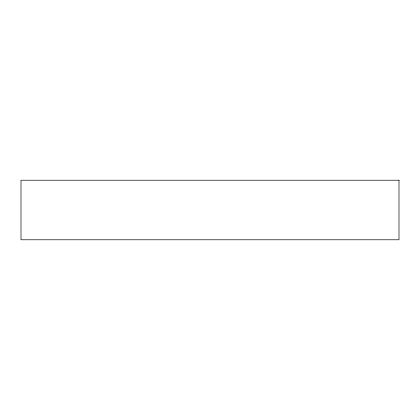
<?xml version="1.0" encoding="UTF-8"?>
<svg xmlns="http://www.w3.org/2000/svg" width="420" height="420" viewBox="0 0 420 420"><rect width="100%" height="100%" fill="white"/><g stroke="black" fill="none" stroke-linecap="round" stroke-linejoin="round"><path stroke-width="0.63" d="M399 180.217L21 180.217L21 239.783L399 239.783L399 180.217"/></g></svg>
